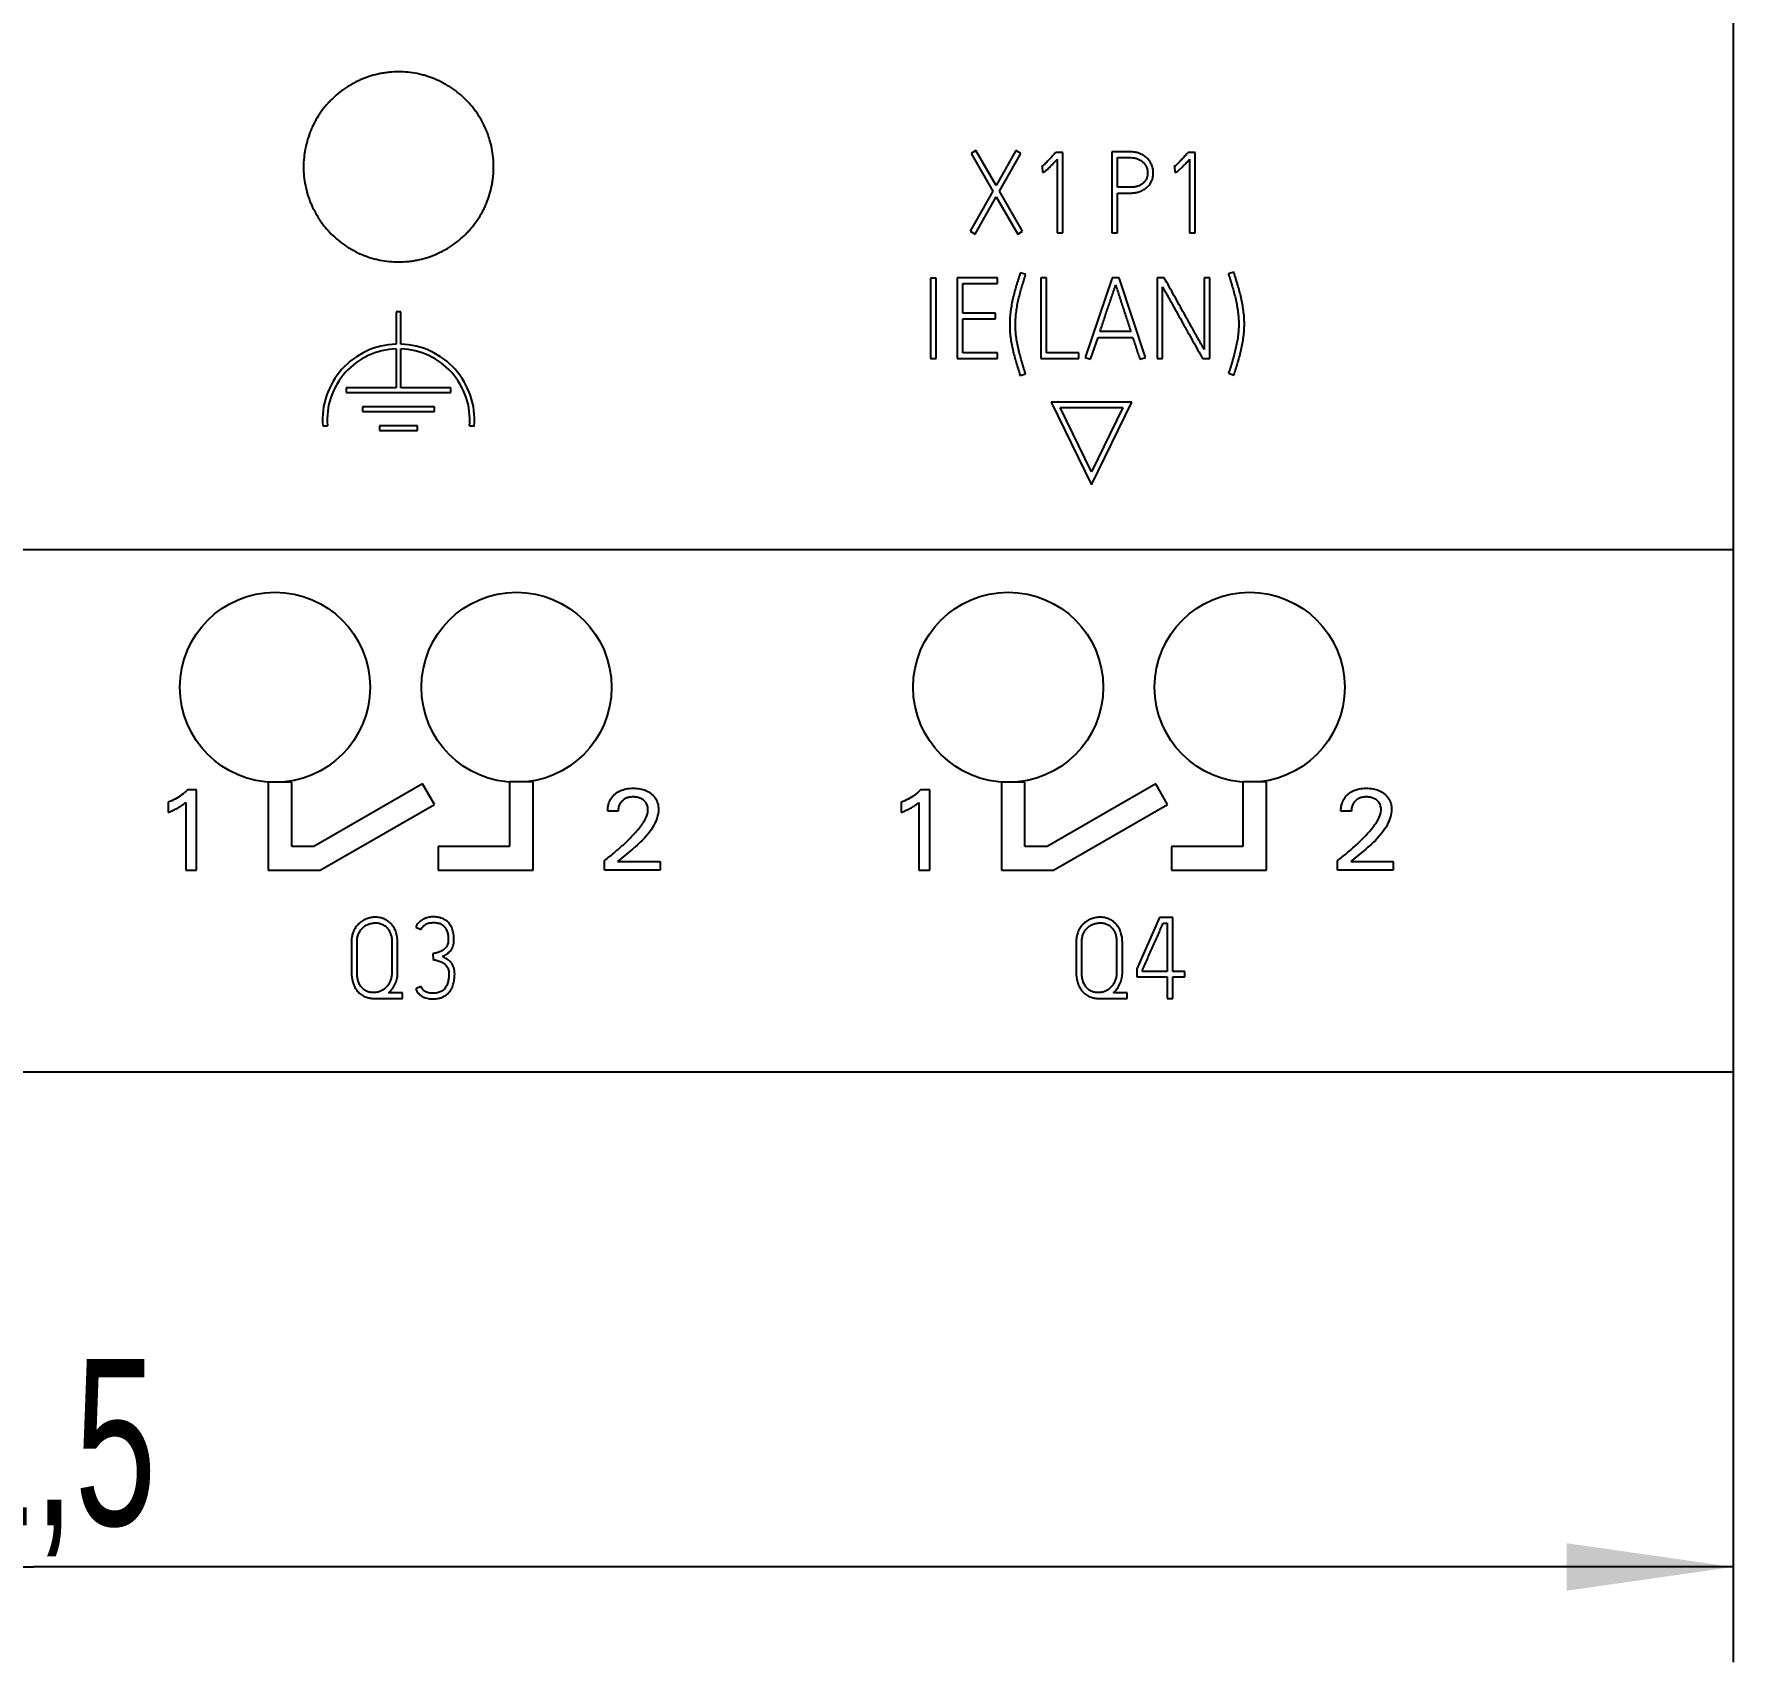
# Model space of a CAD drawing. Extents: x 0 to 420, y 0 to 297.
# Drawn here: x 128.36 to 164.11, y 134.05 to 168.32 of the extents above; entities that cross this region are included whole.
import ezdxf

# ---------------------------------------------------------------- set-up
doc = ezdxf.new("R2010")
doc.units = 0
doc.header["$LTSCALE"] = 23.1
for name, color, linetype in [('10000_FRONT', 7, 'CONTINUOUS'), ('10100_DIM_FRONT', 7, 'CONTINUOUS'), ('10500_FRONT_LABELING', 7, 'CONTINUOUS')]:
    doc.layers.add(name, color=color, linetype=linetype)
doc.styles.get("Standard").update_dxf_attribs({"font": 'txt', "width": 0.8})
doc.dimstyles.new('DIMSTYLE_1', dxfattribs={"dimtxt": 3.5, "dimasz": 3.5, "dimexe": 0.18, "dimexo": 0.0625, "dimgap": 0.09, "dimtad": 1, "dimtxsty": 'STANDARD', "dimcen": 0.09, "dimazin": 3, "dimtp": 0.05, "dimtm": 0.05, "dimtfac": 1, "dimtofl": 0, "dimtmove": 0, "dimatfit": 3, "dimtolj": 1})

# ---------------------------------------------------------------- blocks, each defined once
blk = doc.blocks.new('*D0')
at = {"layer": '10100_DIM_FRONT', "linetype": 'CONTINUOUS'}
for p, q in [((92.606992, 191.467691), (92.606992, 134.051649)), ((164.106992, 151.955098), (164.106992, 134.051649)), ((92.606992, 136.051649), (128.356992, 136.051649)), ((164.106992, 136.051649), (128.356992, 136.051649))]:
    blk.add_line(p, q, dxfattribs=at)
for points in [[(96.106992, 136.551649), (92.606992, 136.051649), (96.106992, 135.551649)], [(160.606992, 135.551649), (164.106992, 136.051649), (160.606992, 136.551649)]]:
    blk.add_solid(points, dxfattribs=at)
at = {"layer": '10100_DIM_FRONT', "linetype": 'CONTINUOUS', "width": 0.660714}
blk.add_text('71,5', height=3.5, dxfattribs=at).set_placement((124.913176, 136.926649))

msp = doc.modelspace()

# ---------------------------------------------------------------- linework, layer by layer
at = {"layer": '10000_FRONT', "color": 7, "linetype": 'CONTINUOUS'}
for p, q in [((164.107, 236.469), (164.107, 146.469)), ((135.977, 162.469), (135.977, 161.788)), ((136.077, 162.469), (135.977, 162.469)), ((136.077, 161.788), (136.077, 162.469)), ((135.977, 161.688), (135.977, 160.869)), ((136.077, 160.869), (136.077, 161.688)), ((134.927, 160.869), (134.927, 160.769)), ((135.977, 160.869), (134.927, 160.869)), ((134.927, 160.769), (137.127, 160.769)), ((137.127, 160.869), (136.077, 160.869)), ((137.127, 160.769), (137.127, 160.869)), ((149.757, 160.569), (150.607, 158.826)), ((151.457, 160.569), (149.757, 160.569)), ((150.607, 158.826), (151.457, 160.569)), ((135.267, 160.469), (135.267, 160.369)), ((136.787, 160.469), (135.267, 160.469)), ((135.267, 160.369), (136.787, 160.369)), ((136.787, 160.369), (136.787, 160.469)), ((150.607, 159.1), (149.948, 160.451)), ((149.948, 160.451), (151.266, 160.451)), ((151.266, 160.451), (150.607, 159.1)), ((134.432, 160.069), (134.532, 160.069)), ((135.627, 160.069), (135.627, 159.969)), ((136.427, 160.069), (135.627, 160.069)), ((135.627, 159.969), (136.427, 159.969)), ((136.427, 159.969), (136.427, 160.069)), ((137.523, 160.069), (137.623, 160.069)), ((92.607, 157.469), (164.107, 157.469)), ((133.286, 152.569), (133.286, 150.715)), ((133.782, 152.569), (133.286, 152.569)), ((133.782, 151.216), (133.782, 152.569)), ((136.533, 152.534), (134.248, 151.216)), ((136.783, 152.101), (136.533, 152.534)), ((138.363, 152.575), (138.363, 151.215)), ((138.863, 152.575), (138.363, 152.575)), ((138.863, 150.715), (138.863, 152.575)), ((148.712, 152.569), (148.712, 150.715)), ((149.209, 152.569), (148.712, 152.569)), ((149.209, 151.216), (149.209, 152.569)), ((151.959, 152.534), (149.675, 151.216)), ((152.209, 152.101), (151.959, 152.534)), ((153.79, 152.575), (153.79, 151.215)), ((154.29, 152.575), (153.79, 152.575)), ((154.29, 150.715), (154.29, 152.575)), ((134.381, 150.715), (136.783, 152.101)), ((149.807, 150.715), (152.209, 152.101)), ((134.248, 151.216), (133.782, 151.216)), ((136.864, 151.215), (136.864, 150.715)), ((138.363, 151.215), (136.864, 151.215)), ((149.675, 151.216), (149.209, 151.216)), ((152.29, 151.215), (152.29, 150.715)), ((153.79, 151.215), (152.29, 151.215)), ((133.286, 150.715), (134.381, 150.715)), ((136.864, 150.715), (138.863, 150.715)), ((148.712, 150.715), (149.807, 150.715)), ((152.29, 150.715), (154.29, 150.715)), ((164.107, 146.469), (92.607, 146.469))]:
    msp.add_line(p, q, dxfattribs=at)
for centre in [(133.429, 154.566), (138.509, 154.566), (148.856, 154.566), (153.936, 154.566)]:
    msp.add_circle(centre, 2, dxfattribs=at)
for radius, start, end in [(1.6, 91.7908, 184.3012), (1.5, 91.9102, 184.5886), (1.6, 355.6988, 88.2092), (1.5, 355.4114, 88.0898)]:
    msp.add_arc((136.027, 160.189), radius, start, end, dxfattribs=at)
for points, knots in [([(138.029, 165.519), (138.029, 165.585), (138.026, 165.65), (138.013, 165.78), (138.003, 165.844), (137.978, 165.972), (137.962, 166.035), (137.934, 166.129), (137.924, 166.16), (137.901, 166.222), (137.89, 166.253), (137.852, 166.344), (137.796, 166.462), (137.73, 166.573), (137.675, 166.655), (137.656, 166.682), (137.617, 166.734), (137.597, 166.761), (137.534, 166.837), (137.49, 166.886), (137.352, 167.024), (137.252, 167.107), (137.115, 167.198), (137.087, 167.216), (137.031, 167.25), (137.002, 167.266), (136.915, 167.313), (136.856, 167.341), (136.736, 167.391), (136.675, 167.413), (136.581, 167.441), (136.549, 167.45), (136.485, 167.466), (136.453, 167.474), (136.356, 167.493), (136.226, 167.512), (136.096, 167.519), (135.965, 167.519), (135.9, 167.516), (135.802, 167.506), (135.769, 167.502), (135.704, 167.492), (135.671, 167.487), (135.575, 167.468), (135.512, 167.452), (135.387, 167.414), (135.325, 167.392), (135.234, 167.354), (135.204, 167.341), (135.16, 167.32), (135.145, 167.313), (135.115, 167.298), (135.042, 167.26), (134.972, 167.218), (134.809, 167.109), (134.708, 167.026), (134.592, 166.91), (134.569, 166.886), (134.525, 166.837), (134.504, 166.812), (134.441, 166.737), (134.403, 166.684), (134.33, 166.576), (134.297, 166.52), (134.25, 166.434), (134.235, 166.404), (134.207, 166.345), (134.194, 166.314), (134.156, 166.224), (134.112, 166.101), (134.081, 165.975), (134.061, 165.879), (134.056, 165.846), (134.046, 165.782), (134.042, 165.749), (134.032, 165.65), (134.029, 165.585), (134.029, 165.519)], [0, 0, 0, 0, 0.03125, 0.03125, 0.0625, 0.0625, 0.09375, 0.09375, 0.109375, 0.109375, 0.125, 0.125, 0.15625, 0.1875, 0.1875, 0.203125, 0.203125, 0.21875, 0.21875, 0.25, 0.25, 0.3125, 0.3125, 0.328125, 0.328125, 0.34375, 0.34375, 0.375, 0.375, 0.40625, 0.40625, 0.421875, 0.421875, 0.4375, 0.4375, 0.46875, 0.5, 0.5, 0.53125, 0.53125, 0.546875, 0.546875, 0.5625, 0.5625, 0.59375, 0.59375, 0.625, 0.625, 0.640625, 0.640625, 0.648438, 0.648438, 0.65625, 0.6875, 0.6875, 0.75, 0.75, 0.765625, 0.765625, 0.78125, 0.78125, 0.8125, 0.8125, 0.84375, 0.84375, 0.859375, 0.859375, 0.875, 0.875, 0.90625, 0.9375, 0.9375, 0.953125, 0.953125, 0.96875, 0.96875, 1, 1, 1, 1]), ([(134.029, 165.519), (134.029, 165.453), (134.032, 165.387), (134.045, 165.258), (134.055, 165.193), (134.08, 165.066), (134.096, 165.002), (134.124, 164.908), (134.134, 164.877), (134.157, 164.815), (134.168, 164.784), (134.206, 164.694), (134.262, 164.576), (134.328, 164.464), (134.383, 164.383), (134.402, 164.356), (134.441, 164.303), (134.461, 164.277), (134.523, 164.2), (134.567, 164.152), (134.706, 164.013), (134.806, 163.931), (134.929, 163.848), (134.943, 163.839), (134.971, 163.822), (134.985, 163.813), (135.027, 163.787), (135.056, 163.771), (135.142, 163.725), (135.201, 163.697), (135.322, 163.647), (135.383, 163.625), (135.477, 163.596), (135.509, 163.587), (135.573, 163.571), (135.605, 163.564), (135.702, 163.545), (135.832, 163.525), (135.962, 163.519), (136.092, 163.519), (136.158, 163.522), (136.256, 163.531), (136.289, 163.535), (136.354, 163.545), (136.387, 163.551), (136.483, 163.57), (136.546, 163.586), (136.671, 163.624), (136.733, 163.645), (136.824, 163.683), (136.854, 163.696), (136.898, 163.718), (136.913, 163.725), (136.943, 163.74), (137.016, 163.778), (137.086, 163.82), (137.249, 163.928), (137.35, 164.011), (137.466, 164.128), (137.489, 164.152), (137.533, 164.2), (137.554, 164.225), (137.617, 164.301), (137.655, 164.353), (137.728, 164.461), (137.761, 164.517), (137.808, 164.604), (137.823, 164.633), (137.851, 164.693), (137.864, 164.723), (137.902, 164.814), (137.946, 164.937), (137.977, 165.063), (137.997, 165.159), (138.002, 165.191), (138.012, 165.256), (138.016, 165.288), (138.026, 165.387), (138.029, 165.453), (138.029, 165.519)], [0, 0, 0, 0, 0.03125, 0.03125, 0.0625, 0.0625, 0.09375, 0.09375, 0.109375, 0.109375, 0.125, 0.125, 0.15625, 0.1875, 0.1875, 0.203125, 0.203125, 0.21875, 0.21875, 0.25, 0.25, 0.3125, 0.3125, 0.320312, 0.320312, 0.328125, 0.328125, 0.34375, 0.34375, 0.375, 0.375, 0.40625, 0.40625, 0.421875, 0.421875, 0.4375, 0.4375, 0.46875, 0.5, 0.5, 0.53125, 0.53125, 0.546875, 0.546875, 0.5625, 0.5625, 0.59375, 0.59375, 0.625, 0.625, 0.640625, 0.640625, 0.648438, 0.648438, 0.65625, 0.6875, 0.6875, 0.75, 0.75, 0.765625, 0.765625, 0.78125, 0.78125, 0.8125, 0.8125, 0.84375, 0.84375, 0.859375, 0.859375, 0.875, 0.875, 0.90625, 0.9375, 0.9375, 0.953125, 0.953125, 0.96875, 0.96875, 1, 1, 1, 1])]:
    msp.add_open_spline(points, degree=3, knots=knots, dxfattribs=at)
at = {"layer": '10500_FRONT_LABELING', "color": 7, "linetype": 'CONTINUOUS'}
for p, q in [((148.177, 165.86), (148.076, 165.801)), ((148.076, 165.801), (148.536, 165.006)), ((148.602, 165.124), (148.177, 165.86)), ((149.019, 165.86), (148.602, 165.124)), ((148.672, 165.004), (149.125, 165.801)), ((149.125, 165.801), (149.019, 165.86)), ((149.557, 165.52), (149.571, 165.525)), ((149.571, 165.525), (149.578, 165.405)), ((149.856, 165.824), (149.84, 165.805)), ((150.005, 165.824), (149.856, 165.824)), ((149.887, 165.678), (149.887, 164.131)), ((150.005, 164.131), (150.005, 165.824)), ((151.037, 165.834), (151.037, 164.134)), ((151.429, 165.834), (151.037, 165.834)), ((151.158, 165.089), (151.158, 165.713)), ((151.158, 165.713), (151.429, 165.713)), ((152.344, 165.52), (152.358, 165.525)), ((152.358, 165.525), (152.365, 165.405)), ((152.643, 165.824), (152.626, 165.805)), ((152.792, 165.824), (152.643, 165.824)), ((152.674, 165.678), (152.674, 164.131)), ((152.792, 164.131), (152.792, 165.824)), ((148.536, 165.006), (148.057, 164.164)), ((148.161, 164.105), (148.604, 164.886)), ((148.604, 164.886), (149.057, 164.105)), ((149.16, 164.164), (148.672, 165.004)), ((151.429, 165.089), (151.158, 165.089)), ((151.158, 164.134), (151.158, 164.968)), ((151.158, 164.968), (151.429, 164.968)), ((148.057, 164.164), (148.161, 164.105)), ((149.057, 164.105), (149.16, 164.164)), ((149.887, 164.131), (150.005, 164.131)), ((151.037, 164.134), (151.158, 164.134)), ((152.674, 164.131), (152.792, 164.131)), ((147.222, 163.178), (147.222, 161.483)), ((147.34, 163.178), (147.222, 163.178)), ((147.34, 161.483), (147.34, 163.178)), ((147.785, 163.183), (147.785, 161.487)), ((148.634, 163.183), (147.785, 163.183)), ((147.903, 162.44), (147.903, 163.062)), ((147.903, 163.062), (148.634, 163.062)), ((148.634, 163.062), (148.634, 163.183)), ((149.109, 163.291), (149.107, 163.282)), ((149.225, 163.256), (149.109, 163.291)), ((149.22, 163.246), (149.225, 163.256)), ((149.544, 163.18), (149.544, 161.483)), ((149.665, 163.18), (149.544, 163.18)), ((149.665, 161.603), (149.665, 163.18)), ((151.041, 163.185), (150.476, 161.509)), ((151.193, 163.185), (151.041, 163.185)), ((151.744, 161.509), (151.193, 163.185)), ((151.987, 163.183), (151.987, 161.483)), ((152.141, 163.183), (151.987, 163.183)), ((152.976, 163.183), (152.976, 161.678)), ((153.096, 163.183), (152.976, 163.183)), ((153.096, 161.483), (153.096, 163.183)), ((153.605, 163.303), (153.489, 163.268)), ((153.489, 163.268), (153.491, 163.258)), ((153.607, 163.294), (153.605, 163.303)), ((152.106, 161.483), (152.106, 162.992)), ((148.589, 162.44), (147.903, 162.44)), ((147.903, 161.605), (147.903, 162.322)), ((147.903, 162.322), (148.589, 162.322)), ((148.589, 162.322), (148.589, 162.44)), ((151.436, 162.051), (150.786, 162.051)), ((148.634, 161.605), (147.903, 161.605)), ((148.634, 161.487), (148.634, 161.605)), ((150.341, 161.603), (149.665, 161.603)), ((150.341, 161.483), (150.341, 161.603)), ((150.59, 161.471), (150.746, 161.931)), ((150.746, 161.931), (151.476, 161.931)), ((147.222, 161.483), (147.34, 161.483)), ((147.785, 161.487), (148.634, 161.487)), ((149.544, 161.483), (150.341, 161.483)), ((150.476, 161.509), (150.59, 161.471)), ((151.628, 161.471), (151.744, 161.509)), ((151.987, 161.483), (152.106, 161.483)), ((152.947, 161.483), (153.096, 161.483)), ((149.104, 161.138), (149.107, 161.127)), ((149.107, 161.127), (149.22, 161.164)), ((149.22, 161.164), (149.218, 161.174)), ((153.508, 161.221), (153.491, 161.176)), ((153.491, 161.176), (153.607, 161.138)), ((153.607, 161.138), (153.61, 161.15)), ((131.779, 152.407), (131.587, 152.407)), ((131.779, 150.716), (131.779, 152.407)), ((147.206, 152.407), (147.013, 152.407)), ((147.206, 150.716), (147.206, 152.407)), ((131.179, 152.145), (131.179, 151.933)), ((131.552, 152.144), (131.552, 150.716)), ((140.65, 151.957), (140.429, 151.957)), ((146.606, 152.145), (146.606, 151.933)), ((146.978, 152.144), (146.978, 150.716)), ((156.076, 151.957), (155.856, 151.957)), ((140.359, 150.716), (140.359, 150.92)), ((140.637, 150.902), (141.532, 150.902)), ((141.532, 150.902), (141.532, 150.716)), ((155.786, 150.716), (155.786, 150.92)), ((156.063, 150.902), (156.958, 150.902)), ((156.958, 150.902), (156.958, 150.716)), ((131.552, 150.716), (131.779, 150.716)), ((141.532, 150.716), (140.359, 150.716)), ((146.978, 150.716), (147.206, 150.716)), ((156.958, 150.716), (155.786, 150.716)), ((136.39, 149.521), (136.499, 149.466)), ((152.039, 149.719), (151.563, 148.644)), ((152.319, 149.719), (152.039, 149.719)), ((152.117, 149.601), (152.199, 149.601)), ((152.199, 149.601), (152.199, 148.587)), ((152.319, 148.587), (152.319, 149.719)), ((135.037, 149.205), (135.037, 148.561)), ((135.155, 148.561), (135.155, 149.205)), ((135.888, 149.205), (135.888, 148.575)), ((136.008, 148.575), (136.008, 149.205)), ((150.287, 149.205), (150.287, 148.561)), ((150.405, 148.561), (150.405, 149.205)), ((151.138, 149.205), (151.138, 148.575)), ((151.258, 148.575), (151.258, 149.205)), ((136.751, 148.955), (136.758, 148.837)), ((151.563, 148.644), (151.563, 148.469)), ((151.563, 148.469), (152.199, 148.469)), ((151.68, 148.587), (151.68, 148.618)), ((152.199, 148.587), (151.68, 148.587)), ((152.199, 148.469), (152.199, 148.019)), ((152.569, 148.587), (152.319, 148.587)), ((152.319, 148.019), (152.319, 148.469)), ((152.319, 148.469), (152.569, 148.469)), ((152.569, 148.469), (152.569, 148.587)), ((135.499, 148.019), (136.112, 148.019)), ((136.112, 148.139), (135.82, 148.139)), ((136.112, 148.019), (136.112, 148.139)), ((136.499, 148.271), (136.39, 148.221)), ((150.749, 148.019), (151.362, 148.019)), ((151.362, 148.139), (151.07, 148.139)), ((151.362, 148.019), (151.362, 148.139)), ((152.199, 148.019), (152.319, 148.019))]:
    msp.add_line(p, q, dxfattribs=at)
for points, knots in [([(149.84, 165.805), (149.828, 165.793), (149.817, 165.781), (149.794, 165.756), (149.783, 165.743), (149.749, 165.706), (149.726, 165.682), (149.68, 165.633), (149.657, 165.609), (149.621, 165.574), (149.608, 165.563), (149.59, 165.546), (149.583, 165.541), (149.57, 165.53), (149.564, 165.525), (149.557, 165.52)], [0, 0, 0, 0, 0.125, 0.125, 0.25, 0.25, 0.5, 0.5, 0.75, 0.75, 0.875, 0.875, 0.9375, 0.9375, 1, 1, 1, 1]), ([(149.578, 165.405), (149.582, 165.405), (149.587, 165.405), (149.595, 165.407), (149.599, 165.408), (149.608, 165.411), (149.612, 165.413), (149.619, 165.417), (149.623, 165.42), (149.634, 165.427), (149.64, 165.433), (149.654, 165.444), (149.661, 165.449), (149.68, 165.466), (149.693, 165.478), (149.718, 165.502), (149.73, 165.515), (149.767, 165.552), (149.791, 165.577), (149.839, 165.627), (149.863, 165.653), (149.887, 165.678)], [0, 0, 0, 0, 0.03125, 0.03125, 0.0625, 0.0625, 0.09375, 0.09375, 0.125, 0.125, 0.1875, 0.1875, 0.25, 0.25, 0.375, 0.375, 0.5, 0.5, 0.75, 0.75, 1, 1, 1, 1]), ([(151.429, 164.968), (151.459, 164.968), (151.489, 164.97), (151.549, 164.978), (151.578, 164.984), (151.622, 164.998), (151.636, 165.003), (151.664, 165.014), (151.678, 165.021), (151.704, 165.035), (151.717, 165.043), (151.742, 165.06), (151.754, 165.069), (151.789, 165.098), (151.81, 165.12), (151.837, 165.155), (151.846, 165.168), (151.861, 165.194), (151.868, 165.208), (151.887, 165.249), (151.896, 165.277), (151.908, 165.337), (151.91, 165.367), (151.909, 165.412), (151.908, 165.427), (151.905, 165.457), (151.902, 165.472), (151.892, 165.516), (151.883, 165.545), (151.864, 165.586), (151.857, 165.6), (151.842, 165.626), (151.825, 165.651), (151.806, 165.674), (151.786, 165.696), (151.775, 165.707), (151.741, 165.737), (151.716, 165.754), (151.677, 165.776), (151.663, 165.783), (151.636, 165.796), (151.622, 165.801), (151.579, 165.816), (151.55, 165.823), (151.489, 165.832), (151.459, 165.834), (151.429, 165.834)], [0, 0, 0, 0, 0.0625, 0.0625, 0.125, 0.125, 0.15625, 0.15625, 0.1875, 0.1875, 0.21875, 0.21875, 0.25, 0.25, 0.3125, 0.3125, 0.34375, 0.34375, 0.375, 0.375, 0.4375, 0.4375, 0.5, 0.5, 0.53125, 0.53125, 0.5625, 0.5625, 0.625, 0.625, 0.65625, 0.65625, 0.6875, 0.71875, 0.71875, 0.75, 0.75, 0.8125, 0.8125, 0.84375, 0.84375, 0.875, 0.875, 0.9375, 0.9375, 1, 1, 1, 1]), ([(151.429, 165.713), (151.451, 165.713), (151.473, 165.712), (151.517, 165.706), (151.539, 165.701), (151.582, 165.687), (151.602, 165.678), (151.631, 165.662), (151.641, 165.657), (151.66, 165.644), (151.669, 165.638), (151.694, 165.616), (151.71, 165.6), (151.73, 165.574), (151.737, 165.565), (151.749, 165.546), (151.754, 165.536), (151.768, 165.506), (151.776, 165.485), (151.783, 165.453), (151.785, 165.442), (151.788, 165.42), (151.789, 165.409), (151.79, 165.386), (151.789, 165.375), (151.787, 165.353), (151.786, 165.342), (151.779, 165.309), (151.772, 165.288), (151.759, 165.258), (151.753, 165.248), (151.742, 165.229), (151.735, 165.22), (151.721, 165.202), (151.714, 165.194), (151.698, 165.179), (151.689, 165.171), (151.663, 165.151), (151.644, 165.139), (151.614, 165.124), (151.603, 165.12), (151.583, 165.112), (151.572, 165.108), (151.551, 165.102), (151.54, 165.099), (151.518, 165.095), (151.507, 165.094), (151.474, 165.09), (151.451, 165.089), (151.429, 165.089)], [0, 0, 0, 0, 0.0625, 0.0625, 0.125, 0.125, 0.1875, 0.1875, 0.21875, 0.21875, 0.25, 0.25, 0.3125, 0.3125, 0.34375, 0.34375, 0.375, 0.375, 0.4375, 0.4375, 0.46875, 0.46875, 0.5, 0.5, 0.53125, 0.53125, 0.5625, 0.5625, 0.625, 0.625, 0.65625, 0.65625, 0.6875, 0.6875, 0.71875, 0.71875, 0.75, 0.75, 0.8125, 0.8125, 0.84375, 0.84375, 0.875, 0.875, 0.90625, 0.90625, 0.9375, 0.9375, 1, 1, 1, 1]), ([(152.626, 165.805), (152.615, 165.793), (152.604, 165.781), (152.581, 165.756), (152.57, 165.743), (152.536, 165.706), (152.513, 165.682), (152.467, 165.633), (152.444, 165.609), (152.408, 165.574), (152.395, 165.563), (152.377, 165.546), (152.37, 165.541), (152.357, 165.53), (152.351, 165.525), (152.344, 165.52)], [0, 0, 0, 0, 0.125, 0.125, 0.25, 0.25, 0.5, 0.5, 0.75, 0.75, 0.875, 0.875, 0.9375, 0.9375, 1, 1, 1, 1]), ([(152.365, 165.405), (152.369, 165.405), (152.374, 165.405), (152.382, 165.407), (152.386, 165.408), (152.395, 165.411), (152.399, 165.413), (152.406, 165.417), (152.41, 165.42), (152.42, 165.427), (152.427, 165.433), (152.441, 165.444), (152.448, 165.449), (152.467, 165.466), (152.48, 165.478), (152.505, 165.502), (152.517, 165.515), (152.554, 165.552), (152.578, 165.577), (152.626, 165.627), (152.65, 165.653), (152.674, 165.678)], [0, 0, 0, 0, 0.03125, 0.03125, 0.0625, 0.0625, 0.09375, 0.09375, 0.125, 0.125, 0.1875, 0.1875, 0.25, 0.25, 0.375, 0.375, 0.5, 0.5, 0.75, 0.75, 1, 1, 1, 1]), ([(149.107, 163.282), (149.101, 163.26), (149.094, 163.238), (149.083, 163.205), (149.08, 163.194), (149.073, 163.172), (149.069, 163.161), (149.059, 163.129), (149.053, 163.107), (149.039, 163.063), (149.033, 163.041), (149.013, 162.975), (149, 162.931), (148.977, 162.843), (148.966, 162.798), (148.946, 162.709), (148.936, 162.664), (148.92, 162.574), (148.913, 162.528), (148.9, 162.438), (148.895, 162.393), (148.889, 162.302), (148.887, 162.256), (148.887, 162.165), (148.888, 162.12), (148.892, 162.051), (148.894, 162.029), (148.898, 161.983), (148.901, 161.96), (148.91, 161.892), (148.917, 161.846), (148.934, 161.756), (148.943, 161.711), (148.963, 161.622), (148.975, 161.578), (148.998, 161.489), (149.01, 161.445), (149.037, 161.357), (149.05, 161.314), (149.077, 161.226), (149.091, 161.182), (149.104, 161.138)], [0, 0, 0, 0, 0.03125, 0.03125, 0.046875, 0.046875, 0.0625, 0.0625, 0.09375, 0.09375, 0.125, 0.125, 0.1875, 0.1875, 0.25, 0.25, 0.3125, 0.3125, 0.375, 0.375, 0.4375, 0.4375, 0.5, 0.5, 0.5625, 0.5625, 0.59375, 0.59375, 0.625, 0.625, 0.6875, 0.6875, 0.75, 0.75, 0.8125, 0.8125, 0.875, 0.875, 0.9375, 0.9375, 1, 1, 1, 1]), ([(149.218, 161.174), (149.213, 161.195), (149.205, 161.216), (149.195, 161.248), (149.191, 161.259), (149.184, 161.28), (149.181, 161.29), (149.171, 161.322), (149.165, 161.344), (149.153, 161.386), (149.146, 161.407), (149.128, 161.471), (149.116, 161.514), (149.093, 161.6), (149.082, 161.643), (149.062, 161.73), (149.053, 161.773), (149.037, 161.86), (149.029, 161.904), (149.018, 161.992), (149.014, 162.035), (149.008, 162.123), (149.007, 162.168), (149.008, 162.256), (149.01, 162.3), (149.016, 162.389), (149.021, 162.433), (149.033, 162.521), (149.04, 162.565), (149.056, 162.651), (149.065, 162.694), (149.085, 162.78), (149.096, 162.823), (149.119, 162.908), (149.131, 162.95), (149.156, 163.035), (149.169, 163.077), (149.195, 163.162), (149.207, 163.204), (149.22, 163.246)], [0, 0, 0, 0, 0.03125, 0.03125, 0.046875, 0.046875, 0.0625, 0.0625, 0.09375, 0.09375, 0.125, 0.125, 0.1875, 0.1875, 0.25, 0.25, 0.3125, 0.3125, 0.375, 0.375, 0.4375, 0.4375, 0.5, 0.5, 0.5625, 0.5625, 0.625, 0.625, 0.6875, 0.6875, 0.75, 0.75, 0.8125, 0.8125, 0.875, 0.875, 0.9375, 0.9375, 1, 1, 1, 1]), ([(150.786, 162.051), (150.813, 162.133), (150.841, 162.215), (150.896, 162.379), (150.924, 162.461), (150.979, 162.624), (151.007, 162.706), (151.049, 162.829), (151.063, 162.87), (151.09, 162.952), (151.103, 162.993), (151.117, 163.034)], [0, 0, 0, 0, 0.25, 0.25, 0.5, 0.5, 0.75, 0.75, 0.875, 0.875, 1, 1, 1, 1]), ([(151.117, 163.034), (151.131, 162.993), (151.144, 162.952), (151.17, 162.87), (151.183, 162.829), (151.223, 162.706), (151.249, 162.624), (151.303, 162.461), (151.33, 162.379), (151.384, 162.215), (151.41, 162.133), (151.436, 162.051)], [0, 0, 0, 0, 0.125, 0.125, 0.25, 0.25, 0.5, 0.5, 0.75, 0.75, 1, 1, 1, 1]), ([(152.976, 161.678), (152.959, 161.71), (152.941, 161.741), (152.907, 161.804), (152.889, 161.835), (152.837, 161.929), (152.802, 161.992), (152.697, 162.179), (152.627, 162.305), (152.488, 162.555), (152.419, 162.681), (152.28, 162.932), (152.21, 163.057), (152.141, 163.183)], [0, 0, 0, 0, 0.0625, 0.0625, 0.125, 0.125, 0.25, 0.25, 0.5, 0.5, 0.75, 0.75, 1, 1, 1, 1]), ([(153.491, 163.258), (153.497, 163.237), (153.504, 163.216), (153.514, 163.185), (153.518, 163.175), (153.525, 163.154), (153.528, 163.144), (153.537, 163.112), (153.544, 163.092), (153.556, 163.05), (153.562, 163.029), (153.581, 162.966), (153.593, 162.924), (153.615, 162.84), (153.626, 162.798), (153.646, 162.713), (153.656, 162.67), (153.672, 162.584), (153.68, 162.542), (153.692, 162.456), (153.697, 162.413), (153.704, 162.326), (153.706, 162.283), (153.707, 162.196), (153.706, 162.153), (153.703, 162.087), (153.701, 162.065), (153.698, 162.022), (153.695, 162), (153.688, 161.935), (153.681, 161.892), (153.666, 161.807), (153.658, 161.764), (153.639, 161.68), (153.629, 161.638), (153.612, 161.575), (153.607, 161.554), (153.595, 161.512), (153.589, 161.491), (153.577, 161.449), (153.571, 161.429), (153.559, 161.387), (153.553, 161.366), (153.543, 161.335), (153.54, 161.325), (153.534, 161.304), (153.531, 161.294), (153.522, 161.262), (153.515, 161.241), (153.508, 161.221)], [0, 0, 0, 0, 0.03125, 0.03125, 0.046875, 0.046875, 0.0625, 0.0625, 0.09375, 0.09375, 0.125, 0.125, 0.1875, 0.1875, 0.25, 0.25, 0.3125, 0.3125, 0.375, 0.375, 0.4375, 0.4375, 0.5, 0.5, 0.5625, 0.5625, 0.59375, 0.59375, 0.625, 0.625, 0.6875, 0.6875, 0.75, 0.75, 0.8125, 0.8125, 0.84375, 0.84375, 0.875, 0.875, 0.90625, 0.90625, 0.9375, 0.9375, 0.953125, 0.953125, 0.96875, 0.96875, 1, 1, 1, 1]), ([(153.61, 161.15), (153.623, 161.194), (153.637, 161.237), (153.664, 161.324), (153.677, 161.368), (153.703, 161.455), (153.715, 161.499), (153.738, 161.586), (153.749, 161.631), (153.769, 161.719), (153.777, 161.763), (153.793, 161.853), (153.801, 161.897), (153.813, 161.987), (153.818, 162.033), (153.822, 162.101), (153.823, 162.124), (153.825, 162.17), (153.825, 162.193), (153.825, 162.262), (153.823, 162.308), (153.817, 162.4), (153.812, 162.445), (153.8, 162.536), (153.792, 162.582), (153.776, 162.672), (153.767, 162.717), (153.747, 162.807), (153.736, 162.852), (153.713, 162.941), (153.7, 162.985), (153.681, 163.051), (153.674, 163.073), (153.661, 163.117), (153.654, 163.14), (153.645, 163.173), (153.641, 163.184), (153.634, 163.206), (153.631, 163.216), (153.62, 163.249), (153.613, 163.271), (153.607, 163.294)], [0, 0, 0, 0, 0.0625, 0.0625, 0.125, 0.125, 0.1875, 0.1875, 0.25, 0.25, 0.3125, 0.3125, 0.375, 0.375, 0.4375, 0.4375, 0.46875, 0.46875, 0.5, 0.5, 0.5625, 0.5625, 0.625, 0.625, 0.6875, 0.6875, 0.75, 0.75, 0.8125, 0.8125, 0.875, 0.875, 0.90625, 0.90625, 0.9375, 0.9375, 0.953125, 0.953125, 0.96875, 0.96875, 1, 1, 1, 1]), ([(152.106, 162.992), (152.122, 162.96), (152.14, 162.928), (152.175, 162.865), (152.193, 162.834), (152.246, 162.74), (152.281, 162.677), (152.386, 162.489), (152.456, 162.363), (152.544, 162.206), (152.562, 162.174), (152.597, 162.111), (152.614, 162.08), (152.667, 161.986), (152.702, 161.923), (152.807, 161.734), (152.877, 161.608), (152.947, 161.483)], [0, 0, 0, 0, 0.0625, 0.0625, 0.125, 0.125, 0.25, 0.25, 0.5, 0.5, 0.5625, 0.5625, 0.625, 0.625, 0.75, 0.75, 1, 1, 1, 1]), ([(151.476, 161.931), (151.488, 161.892), (151.501, 161.854), (151.525, 161.777), (151.538, 161.739), (151.563, 161.662), (151.576, 161.624), (151.596, 161.567), (151.603, 161.548), (151.616, 161.509), (151.622, 161.49), (151.628, 161.471)], [0, 0, 0, 0, 0.25, 0.25, 0.5, 0.5, 0.75, 0.75, 0.875, 0.875, 1, 1, 1, 1]), ([(131.587, 152.407), (131.548, 152.369), (131.465, 152.299), (131.328, 152.211), (131.23, 152.165), (131.179, 152.145)], [0, 0, 0, 0, 0.335376, 0.666733, 1, 1, 1, 1]), ([(140.429, 151.957), (140.429, 152.005), (140.439, 152.098), (140.491, 152.224), (140.579, 152.323), (140.69, 152.393), (140.82, 152.434), (140.962, 152.445), (141.102, 152.435), (141.23, 152.399), (141.34, 152.336), (141.431, 152.247), (141.487, 152.126), (141.511, 151.923), (141.401, 151.615), (141.091, 151.252), (140.791, 151.032), (140.637, 150.902)], [0, 0, 0, 0, 0.047634, 0.090966, 0.134024, 0.175852, 0.219839, 0.26854, 0.316048, 0.358805, 0.398874, 0.441275, 0.482994, 0.528552, 0.640457, 0.793497, 1, 1, 1, 1]), ([(147.013, 152.407), (146.974, 152.369), (146.891, 152.299), (146.754, 152.211), (146.656, 152.165), (146.606, 152.145)], [0, 0, 0, 0, 0.335376, 0.666733, 1, 1, 1, 1]), ([(155.856, 151.957), (155.855, 152.005), (155.866, 152.098), (155.918, 152.224), (156.005, 152.323), (156.116, 152.393), (156.247, 152.434), (156.388, 152.445), (156.529, 152.435), (156.656, 152.399), (156.767, 152.336), (156.857, 152.247), (156.913, 152.126), (156.938, 151.923), (156.827, 151.615), (156.517, 151.252), (156.218, 151.032), (156.063, 150.902)], [0, 0, 0, 0, 0.047634, 0.090966, 0.134024, 0.175852, 0.219839, 0.26854, 0.316048, 0.358805, 0.398874, 0.441275, 0.482994, 0.528552, 0.640457, 0.793497, 1, 1, 1, 1]), ([(131.179, 151.933), (131.215, 151.947), (131.28, 151.974), (131.371, 152.019), (131.436, 152.057), (131.482, 152.09), (131.516, 152.115), (131.54, 152.134), (131.552, 152.144)], [0, 0, 0, 0, 0.263331, 0.496838, 0.701719, 0.791454, 0.890837, 1, 1, 1, 1]), ([(140.359, 150.92), (140.426, 150.97), (140.554, 151.072), (140.736, 151.23), (140.925, 151.412), (141.1, 151.604), (141.234, 151.798), (141.284, 151.955), (141.27, 152.063), (141.239, 152.136), (141.188, 152.192), (141.123, 152.232), (141.046, 152.254), (140.962, 152.261), (140.877, 152.254), (140.799, 152.226), (140.734, 152.181), (140.684, 152.119), (140.655, 152.042), (140.65, 151.986), (140.65, 151.957)], [0, 0, 0, 0, 0.104116, 0.205085, 0.303144, 0.433178, 0.529839, 0.598022, 0.633057, 0.664801, 0.696393, 0.726886, 0.759247, 0.795227, 0.832181, 0.865789, 0.898315, 0.930542, 0.963549, 1, 1, 1, 1]), ([(146.606, 151.933), (146.641, 151.947), (146.707, 151.974), (146.797, 152.019), (146.862, 152.057), (146.909, 152.09), (146.943, 152.115), (146.966, 152.134), (146.978, 152.144)], [0, 0, 0, 0, 0.263331, 0.496838, 0.701719, 0.791454, 0.890837, 1, 1, 1, 1]), ([(155.786, 150.92), (155.852, 150.97), (155.98, 151.072), (156.162, 151.23), (156.352, 151.412), (156.526, 151.604), (156.66, 151.798), (156.71, 151.955), (156.697, 152.063), (156.666, 152.136), (156.614, 152.192), (156.549, 152.232), (156.473, 152.254), (156.389, 152.261), (156.304, 152.254), (156.225, 152.226), (156.16, 152.181), (156.111, 152.119), (156.082, 152.042), (156.076, 151.986), (156.076, 151.957)], [0, 0, 0, 0, 0.104116, 0.205085, 0.303144, 0.433178, 0.529839, 0.598022, 0.633057, 0.664801, 0.696393, 0.726886, 0.759247, 0.795227, 0.832181, 0.865789, 0.898315, 0.930542, 0.963549, 1, 1, 1, 1]), ([(136.008, 149.205), (136.008, 149.271), (136, 149.337), (135.974, 149.416), (135.969, 149.432), (135.956, 149.462), (135.948, 149.477), (135.932, 149.506), (135.924, 149.52), (135.91, 149.541), (135.905, 149.547), (135.895, 149.561), (135.889, 149.567), (135.862, 149.599), (135.838, 149.622), (135.798, 149.651), (135.784, 149.66), (135.755, 149.677), (135.74, 149.685), (135.694, 149.705), (135.662, 149.714), (135.612, 149.723), (135.596, 149.725), (135.562, 149.728), (135.545, 149.728), (135.512, 149.728), (135.495, 149.726), (135.462, 149.722), (135.445, 149.719), (135.396, 149.708), (135.365, 149.698), (135.326, 149.681), (135.319, 149.677), (135.304, 149.67), (135.296, 149.666), (135.275, 149.653), (135.261, 149.645), (135.234, 149.625), (135.221, 149.615), (135.202, 149.599), (135.195, 149.593), (135.183, 149.582), (135.177, 149.576), (135.149, 149.545), (135.129, 149.518), (135.103, 149.476), (135.095, 149.461), (135.081, 149.431), (135.074, 149.416), (135.063, 149.385), (135.058, 149.369), (135.05, 149.337), (135.047, 149.321), (135.042, 149.288), (135.04, 149.271), (135.038, 149.238), (135.037, 149.221), (135.037, 149.205)], [0, 0, 0, 0, 0.125, 0.125, 0.15625, 0.15625, 0.1875, 0.1875, 0.21875, 0.21875, 0.234375, 0.234375, 0.25, 0.25, 0.3125, 0.3125, 0.34375, 0.34375, 0.375, 0.375, 0.4375, 0.4375, 0.46875, 0.46875, 0.5, 0.5, 0.53125, 0.53125, 0.5625, 0.5625, 0.625, 0.625, 0.640625, 0.640625, 0.65625, 0.65625, 0.6875, 0.6875, 0.71875, 0.71875, 0.734375, 0.734375, 0.75, 0.75, 0.8125, 0.8125, 0.84375, 0.84375, 0.875, 0.875, 0.90625, 0.90625, 0.9375, 0.9375, 0.96875, 0.96875, 1, 1, 1, 1]), ([(135.155, 149.205), (135.155, 149.23), (135.157, 149.255), (135.164, 149.305), (135.17, 149.33), (135.182, 149.366), (135.187, 149.378), (135.198, 149.401), (135.204, 149.412), (135.217, 149.434), (135.223, 149.445), (135.238, 149.465), (135.246, 149.475), (135.272, 149.504), (135.291, 149.521), (135.322, 149.543), (135.333, 149.55), (135.355, 149.563), (135.367, 149.568), (135.402, 149.584), (135.426, 149.592), (135.464, 149.601), (135.476, 149.603), (135.502, 149.606), (135.514, 149.607), (135.54, 149.608), (135.552, 149.608), (135.578, 149.606), (135.591, 149.605), (135.629, 149.598), (135.653, 149.591), (135.688, 149.576), (135.699, 149.57), (135.722, 149.557), (135.732, 149.55), (135.753, 149.535), (135.763, 149.527), (135.781, 149.509), (135.79, 149.5), (135.814, 149.47), (135.828, 149.449), (135.845, 149.415), (135.851, 149.403), (135.86, 149.379), (135.864, 149.367), (135.875, 149.331), (135.88, 149.306), (135.887, 149.256), (135.888, 149.23), (135.888, 149.205)], [0, 0, 0, 0, 0.0625, 0.0625, 0.125, 0.125, 0.15625, 0.15625, 0.1875, 0.1875, 0.21875, 0.21875, 0.25, 0.25, 0.3125, 0.3125, 0.34375, 0.34375, 0.375, 0.375, 0.4375, 0.4375, 0.46875, 0.46875, 0.5, 0.5, 0.53125, 0.53125, 0.5625, 0.5625, 0.625, 0.625, 0.65625, 0.65625, 0.6875, 0.6875, 0.71875, 0.71875, 0.75, 0.75, 0.8125, 0.8125, 0.84375, 0.84375, 0.875, 0.875, 0.9375, 0.9375, 1, 1, 1, 1]), ([(136.954, 148.901), (136.969, 148.908), (136.984, 148.916), (137.014, 148.933), (137.028, 148.942), (137.05, 148.956), (137.056, 148.961), (137.07, 148.971), (137.076, 148.977), (137.089, 148.988), (137.095, 148.994), (137.108, 149.006), (137.113, 149.012), (137.13, 149.032), (137.14, 149.046), (137.153, 149.068), (137.157, 149.076), (137.165, 149.091), (137.168, 149.099), (137.178, 149.123), (137.183, 149.139), (137.189, 149.173), (137.192, 149.19), (137.194, 149.224), (137.194, 149.241), (137.194, 149.275), (137.194, 149.292), (137.19, 149.343), (137.186, 149.377), (137.175, 149.427), (137.171, 149.444), (137.16, 149.476), (137.154, 149.492), (137.14, 149.524), (137.132, 149.539), (137.119, 149.561), (137.114, 149.568), (137.104, 149.582), (137.099, 149.589), (137.083, 149.609), (137.071, 149.622), (137.053, 149.639), (137.046, 149.644), (137.033, 149.655), (137.026, 149.66), (136.99, 149.685), (136.959, 149.699), (136.917, 149.713), (136.909, 149.715), (136.892, 149.719), (136.867, 149.725), (136.825, 149.731), (136.79, 149.733), (136.756, 149.733), (136.738, 149.733), (136.687, 149.729), (136.653, 149.724), (136.612, 149.712), (136.604, 149.709), (136.588, 149.703), (136.58, 149.7), (136.556, 149.689), (136.525, 149.673), (136.497, 149.653), (136.477, 149.637), (136.471, 149.631), (136.458, 149.619), (136.452, 149.613), (136.435, 149.594), (136.425, 149.58), (136.41, 149.559), (136.406, 149.552), (136.398, 149.536), (136.394, 149.529), (136.39, 149.521)], [0, 0, 0, 0, 0.03125, 0.03125, 0.0625, 0.0625, 0.078125, 0.078125, 0.09375, 0.09375, 0.109375, 0.109375, 0.125, 0.125, 0.15625, 0.15625, 0.171875, 0.171875, 0.1875, 0.1875, 0.21875, 0.21875, 0.25, 0.25, 0.28125, 0.28125, 0.3125, 0.3125, 0.375, 0.375, 0.40625, 0.40625, 0.4375, 0.4375, 0.46875, 0.46875, 0.484375, 0.484375, 0.5, 0.5, 0.53125, 0.53125, 0.546875, 0.546875, 0.5625, 0.5625, 0.625, 0.625, 0.640625, 0.640625, 0.65625, 0.6875, 0.71875, 0.71875, 0.75, 0.75, 0.8125, 0.8125, 0.828125, 0.828125, 0.84375, 0.84375, 0.875, 0.90625, 0.90625, 0.921875, 0.921875, 0.9375, 0.9375, 0.96875, 0.96875, 0.984375, 0.984375, 1, 1, 1, 1]), ([(136.499, 149.466), (136.505, 149.479), (136.512, 149.491), (136.528, 149.514), (136.536, 149.525), (136.556, 149.545), (136.567, 149.555), (136.59, 149.571), (136.601, 149.578), (136.627, 149.591), (136.64, 149.596), (136.667, 149.604), (136.681, 149.607), (136.709, 149.611), (136.723, 149.613), (136.751, 149.615), (136.765, 149.615), (136.808, 149.614), (136.836, 149.611), (136.87, 149.603), (136.877, 149.601), (136.89, 149.597), (136.897, 149.594), (136.917, 149.586), (136.929, 149.58), (136.947, 149.569), (136.953, 149.564), (136.964, 149.556), (136.969, 149.551), (136.985, 149.537), (136.994, 149.526), (137.007, 149.509), (137.011, 149.504), (137.019, 149.492), (137.03, 149.474), (137.039, 149.455), (137.05, 149.429), (137.054, 149.416), (137.062, 149.388), (137.065, 149.375), (137.072, 149.333), (137.074, 149.306), (137.074, 149.264), (137.074, 149.249), (137.073, 149.221), (137.072, 149.207), (137.067, 149.18), (137.064, 149.166), (137.054, 149.14), (137.048, 149.127), (137.037, 149.109), (137.033, 149.103), (137.024, 149.092), (137.02, 149.087), (137.006, 149.071), (136.996, 149.061), (136.973, 149.043), (136.962, 149.035), (136.938, 149.021), (136.925, 149.014), (136.9, 149.003), (136.886, 148.997), (136.86, 148.988), (136.846, 148.984), (136.806, 148.971), (136.778, 148.963), (136.751, 148.955)], [0, 0, 0, 0, 0.03125, 0.03125, 0.0625, 0.0625, 0.09375, 0.09375, 0.125, 0.125, 0.15625, 0.15625, 0.1875, 0.1875, 0.21875, 0.21875, 0.25, 0.25, 0.3125, 0.3125, 0.328125, 0.328125, 0.34375, 0.34375, 0.375, 0.375, 0.390625, 0.390625, 0.40625, 0.40625, 0.4375, 0.4375, 0.453125, 0.453125, 0.46875, 0.5, 0.5, 0.53125, 0.53125, 0.5625, 0.5625, 0.625, 0.625, 0.65625, 0.65625, 0.6875, 0.6875, 0.71875, 0.71875, 0.75, 0.75, 0.765625, 0.765625, 0.78125, 0.78125, 0.8125, 0.8125, 0.84375, 0.84375, 0.875, 0.875, 0.90625, 0.90625, 0.9375, 0.9375, 1, 1, 1, 1]), ([(151.258, 149.205), (151.258, 149.271), (151.25, 149.337), (151.224, 149.416), (151.219, 149.432), (151.206, 149.462), (151.198, 149.477), (151.182, 149.506), (151.174, 149.52), (151.16, 149.541), (151.155, 149.547), (151.145, 149.561), (151.139, 149.567), (151.112, 149.599), (151.088, 149.622), (151.048, 149.651), (151.034, 149.66), (151.005, 149.677), (150.99, 149.685), (150.944, 149.705), (150.912, 149.714), (150.862, 149.723), (150.846, 149.725), (150.812, 149.728), (150.795, 149.728), (150.762, 149.728), (150.745, 149.726), (150.712, 149.722), (150.695, 149.719), (150.646, 149.708), (150.615, 149.698), (150.576, 149.681), (150.569, 149.677), (150.554, 149.67), (150.546, 149.666), (150.525, 149.653), (150.511, 149.645), (150.484, 149.625), (150.471, 149.615), (150.452, 149.599), (150.445, 149.593), (150.433, 149.582), (150.427, 149.576), (150.399, 149.545), (150.379, 149.518), (150.353, 149.476), (150.345, 149.461), (150.331, 149.431), (150.324, 149.416), (150.313, 149.385), (150.308, 149.369), (150.3, 149.337), (150.297, 149.321), (150.292, 149.288), (150.29, 149.271), (150.288, 149.238), (150.287, 149.221), (150.287, 149.205)], [0, 0, 0, 0, 0.125, 0.125, 0.15625, 0.15625, 0.1875, 0.1875, 0.21875, 0.21875, 0.234375, 0.234375, 0.25, 0.25, 0.3125, 0.3125, 0.34375, 0.34375, 0.375, 0.375, 0.4375, 0.4375, 0.46875, 0.46875, 0.5, 0.5, 0.53125, 0.53125, 0.5625, 0.5625, 0.625, 0.625, 0.640625, 0.640625, 0.65625, 0.65625, 0.6875, 0.6875, 0.71875, 0.71875, 0.734375, 0.734375, 0.75, 0.75, 0.8125, 0.8125, 0.84375, 0.84375, 0.875, 0.875, 0.90625, 0.90625, 0.9375, 0.9375, 0.96875, 0.96875, 1, 1, 1, 1]), ([(150.405, 149.205), (150.405, 149.23), (150.407, 149.255), (150.414, 149.305), (150.42, 149.33), (150.432, 149.366), (150.437, 149.378), (150.448, 149.401), (150.454, 149.412), (150.467, 149.434), (150.473, 149.445), (150.488, 149.465), (150.496, 149.475), (150.522, 149.504), (150.541, 149.521), (150.572, 149.543), (150.583, 149.55), (150.605, 149.563), (150.617, 149.568), (150.652, 149.584), (150.676, 149.592), (150.714, 149.601), (150.726, 149.603), (150.752, 149.606), (150.764, 149.607), (150.79, 149.608), (150.802, 149.608), (150.828, 149.606), (150.841, 149.605), (150.879, 149.598), (150.903, 149.591), (150.938, 149.576), (150.949, 149.57), (150.972, 149.557), (150.982, 149.55), (151.003, 149.535), (151.013, 149.527), (151.031, 149.509), (151.04, 149.5), (151.064, 149.47), (151.078, 149.449), (151.095, 149.415), (151.101, 149.403), (151.11, 149.379), (151.114, 149.367), (151.125, 149.331), (151.13, 149.306), (151.137, 149.256), (151.138, 149.23), (151.138, 149.205)], [0, 0, 0, 0, 0.0625, 0.0625, 0.125, 0.125, 0.15625, 0.15625, 0.1875, 0.1875, 0.21875, 0.21875, 0.25, 0.25, 0.3125, 0.3125, 0.34375, 0.34375, 0.375, 0.375, 0.4375, 0.4375, 0.46875, 0.46875, 0.5, 0.5, 0.53125, 0.53125, 0.5625, 0.5625, 0.625, 0.625, 0.65625, 0.65625, 0.6875, 0.6875, 0.71875, 0.71875, 0.75, 0.75, 0.8125, 0.8125, 0.84375, 0.84375, 0.875, 0.875, 0.9375, 0.9375, 1, 1, 1, 1]), ([(151.68, 148.618), (151.685, 148.628), (151.69, 148.638), (151.699, 148.658), (151.704, 148.669), (151.717, 148.699), (151.727, 148.72), (151.754, 148.781), (151.772, 148.822), (151.809, 148.904), (151.827, 148.945), (151.863, 149.027), (151.882, 149.068), (151.918, 149.15), (151.936, 149.191), (151.973, 149.273), (151.991, 149.314), (152.027, 149.396), (152.045, 149.437), (152.072, 149.498), (152.081, 149.519), (152.099, 149.56), (152.108, 149.58), (152.117, 149.601)], [0, 0, 0, 0, 0.03125, 0.03125, 0.0625, 0.0625, 0.125, 0.125, 0.25, 0.25, 0.375, 0.375, 0.5, 0.5, 0.625, 0.625, 0.75, 0.75, 0.875, 0.875, 0.9375, 0.9375, 1, 1, 1, 1]), ([(136.39, 148.221), (136.398, 148.205), (136.406, 148.189), (136.424, 148.159), (136.433, 148.144), (136.449, 148.123), (136.455, 148.116), (136.468, 148.103), (136.474, 148.097), (136.495, 148.079), (136.509, 148.069), (136.532, 148.055), (136.54, 148.051), (136.556, 148.043), (136.565, 148.04), (136.59, 148.03), (136.607, 148.024), (136.641, 148.016), (136.659, 148.013), (136.686, 148.01), (136.695, 148.009), (136.713, 148.008), (136.722, 148.007), (136.767, 148.006), (136.802, 148.008), (136.855, 148.016), (136.873, 148.019), (136.899, 148.026), (136.907, 148.028), (136.925, 148.034), (136.933, 148.037), (136.958, 148.047), (136.975, 148.054), (136.998, 148.067), (137.006, 148.072), (137.021, 148.082), (137.028, 148.087), (137.064, 148.115), (137.089, 148.14), (137.115, 148.177), (137.121, 148.184), (137.13, 148.199), (137.144, 148.223), (137.155, 148.247), (137.169, 148.28), (137.175, 148.297), (137.185, 148.332), (137.189, 148.349), (137.2, 148.401), (137.204, 148.436), (137.208, 148.49), (137.209, 148.508), (137.209, 148.544), (137.208, 148.562), (137.205, 148.597), (137.203, 148.615), (137.197, 148.641), (137.195, 148.65), (137.19, 148.667), (137.187, 148.676), (137.177, 148.701), (137.17, 148.717), (137.156, 148.74), (137.151, 148.748), (137.141, 148.762), (137.135, 148.769), (137.118, 148.79), (137.105, 148.802), (137.078, 148.826), (137.063, 148.836), (137.033, 148.856), (137.017, 148.865), (136.986, 148.883), (136.97, 148.892), (136.954, 148.901)], [0, 0, 0, 0, 0.03125, 0.03125, 0.0625, 0.0625, 0.078125, 0.078125, 0.09375, 0.09375, 0.125, 0.125, 0.140625, 0.140625, 0.15625, 0.15625, 0.1875, 0.1875, 0.21875, 0.21875, 0.234375, 0.234375, 0.25, 0.25, 0.3125, 0.3125, 0.34375, 0.34375, 0.359375, 0.359375, 0.375, 0.375, 0.40625, 0.40625, 0.421875, 0.421875, 0.4375, 0.4375, 0.5, 0.5, 0.515625, 0.515625, 0.53125, 0.5625, 0.5625, 0.59375, 0.59375, 0.625, 0.625, 0.6875, 0.6875, 0.71875, 0.71875, 0.75, 0.75, 0.78125, 0.78125, 0.796875, 0.796875, 0.8125, 0.8125, 0.84375, 0.84375, 0.859375, 0.859375, 0.875, 0.875, 0.90625, 0.90625, 0.9375, 0.9375, 0.96875, 0.96875, 1, 1, 1, 1]), ([(136.758, 148.837), (136.787, 148.832), (136.816, 148.825), (136.872, 148.81), (136.899, 148.8), (136.939, 148.781), (136.952, 148.773), (136.976, 148.757), (136.988, 148.749), (137.011, 148.73), (137.021, 148.719), (137.04, 148.696), (137.048, 148.684), (137.059, 148.666), (137.063, 148.659), (137.069, 148.646), (137.072, 148.639), (137.079, 148.618), (137.083, 148.604), (137.087, 148.575), (137.088, 148.56), (137.089, 148.531), (137.088, 148.516), (137.086, 148.472), (137.083, 148.444), (137.076, 148.401), (137.073, 148.386), (137.066, 148.358), (137.062, 148.344), (137.048, 148.302), (137.036, 148.275), (137.011, 148.238), (137.002, 148.226), (136.982, 148.205), (136.971, 148.195), (136.953, 148.182), (136.947, 148.178), (136.934, 148.17), (136.928, 148.166), (136.908, 148.156), (136.895, 148.151), (136.873, 148.144), (136.866, 148.142), (136.852, 148.138), (136.83, 148.133), (136.794, 148.128), (136.764, 148.127), (136.735, 148.127), (136.72, 148.128), (136.69, 148.13), (136.676, 148.132), (136.647, 148.138), (136.633, 148.142), (136.605, 148.153), (136.592, 148.159), (136.573, 148.172), (136.568, 148.176), (136.556, 148.186), (136.551, 148.191), (136.536, 148.207), (136.527, 148.219), (136.512, 148.244), (136.505, 148.257), (136.499, 148.271)], [0, 0, 0, 0, 0.0625, 0.0625, 0.125, 0.125, 0.15625, 0.15625, 0.1875, 0.1875, 0.21875, 0.21875, 0.25, 0.25, 0.265625, 0.265625, 0.28125, 0.28125, 0.3125, 0.3125, 0.34375, 0.34375, 0.375, 0.375, 0.4375, 0.4375, 0.46875, 0.46875, 0.5, 0.5, 0.5625, 0.5625, 0.59375, 0.59375, 0.625, 0.625, 0.640625, 0.640625, 0.65625, 0.65625, 0.6875, 0.6875, 0.703125, 0.703125, 0.71875, 0.75, 0.78125, 0.78125, 0.8125, 0.8125, 0.84375, 0.84375, 0.875, 0.875, 0.90625, 0.90625, 0.921875, 0.921875, 0.9375, 0.9375, 0.96875, 0.96875, 1, 1, 1, 1]), ([(135.037, 148.561), (135.037, 148.494), (135.045, 148.429), (135.068, 148.349), (135.074, 148.333), (135.086, 148.302), (135.092, 148.287), (135.107, 148.257), (135.114, 148.242), (135.127, 148.221), (135.132, 148.214), (135.141, 148.2), (135.146, 148.193), (135.171, 148.16), (135.194, 148.136), (135.233, 148.104), (135.246, 148.094), (135.275, 148.076), (135.304, 148.06), (135.335, 148.047), (135.366, 148.036), (135.383, 148.032), (135.432, 148.022), (135.465, 148.019), (135.499, 148.019)], [0, 0, 0, 0, 0.25, 0.25, 0.3125, 0.3125, 0.375, 0.375, 0.4375, 0.4375, 0.46875, 0.46875, 0.5, 0.5, 0.625, 0.625, 0.6875, 0.6875, 0.75, 0.8125, 0.8125, 0.875, 0.875, 1, 1, 1, 1]), ([(135.888, 148.575), (135.888, 148.549), (135.887, 148.523), (135.881, 148.484), (135.879, 148.471), (135.873, 148.445), (135.87, 148.432), (135.858, 148.395), (135.848, 148.37), (135.829, 148.336), (135.823, 148.324), (135.808, 148.302), (135.801, 148.291), (135.776, 148.26), (135.757, 148.242), (135.727, 148.217), (135.716, 148.209), (135.694, 148.194), (135.683, 148.188), (135.648, 148.169), (135.623, 148.16), (135.585, 148.149), (135.572, 148.146), (135.545, 148.142), (135.532, 148.14), (135.506, 148.139), (135.493, 148.139), (135.473, 148.14), (135.467, 148.14), (135.453, 148.142), (135.447, 148.142), (135.414, 148.148), (135.382, 148.157), (135.353, 148.171), (135.341, 148.177), (135.335, 148.181), (135.318, 148.191), (135.296, 148.206), (135.277, 148.224), (135.258, 148.243), (135.25, 148.253), (135.225, 148.284), (135.212, 148.307), (135.195, 148.343), (135.19, 148.355), (135.181, 148.38), (135.177, 148.392), (135.167, 148.43), (135.162, 148.456), (135.156, 148.508), (135.155, 148.535), (135.155, 148.561)], [0, 0, 0, 0, 0.0625, 0.0625, 0.09375, 0.09375, 0.125, 0.125, 0.1875, 0.1875, 0.21875, 0.21875, 0.25, 0.25, 0.3125, 0.3125, 0.34375, 0.34375, 0.375, 0.375, 0.4375, 0.4375, 0.46875, 0.46875, 0.5, 0.5, 0.53125, 0.53125, 0.546875, 0.546875, 0.5625, 0.5625, 0.625, 0.640625, 0.640625, 0.65625, 0.65625, 0.6875, 0.71875, 0.71875, 0.75, 0.75, 0.8125, 0.8125, 0.84375, 0.84375, 0.875, 0.875, 0.9375, 0.9375, 1, 1, 1, 1]), ([(135.82, 148.139), (135.836, 148.152), (135.851, 148.166), (135.878, 148.196), (135.891, 148.212), (135.909, 148.237), (135.915, 148.245), (135.926, 148.263), (135.931, 148.272), (135.947, 148.298), (135.956, 148.317), (135.972, 148.354), (135.979, 148.373), (135.99, 148.412), (135.995, 148.433), (136.005, 148.493), (136.008, 148.534), (136.008, 148.575)], [0, 0, 0, 0, 0.125, 0.125, 0.25, 0.25, 0.3125, 0.3125, 0.375, 0.375, 0.5, 0.5, 0.625, 0.625, 0.75, 0.75, 1, 1, 1, 1]), ([(150.287, 148.561), (150.287, 148.494), (150.295, 148.429), (150.318, 148.349), (150.324, 148.333), (150.336, 148.302), (150.342, 148.287), (150.357, 148.257), (150.364, 148.242), (150.377, 148.221), (150.382, 148.214), (150.391, 148.2), (150.396, 148.193), (150.421, 148.16), (150.444, 148.136), (150.483, 148.104), (150.496, 148.094), (150.525, 148.076), (150.554, 148.06), (150.585, 148.047), (150.616, 148.036), (150.633, 148.032), (150.682, 148.022), (150.715, 148.019), (150.749, 148.019)], [0, 0, 0, 0, 0.25, 0.25, 0.3125, 0.3125, 0.375, 0.375, 0.4375, 0.4375, 0.46875, 0.46875, 0.5, 0.5, 0.625, 0.625, 0.6875, 0.6875, 0.75, 0.8125, 0.8125, 0.875, 0.875, 1, 1, 1, 1]), ([(151.138, 148.575), (151.138, 148.549), (151.137, 148.523), (151.131, 148.484), (151.129, 148.471), (151.123, 148.445), (151.12, 148.432), (151.108, 148.395), (151.098, 148.37), (151.079, 148.336), (151.073, 148.324), (151.058, 148.302), (151.051, 148.291), (151.026, 148.26), (151.007, 148.242), (150.977, 148.217), (150.966, 148.209), (150.944, 148.194), (150.933, 148.188), (150.898, 148.169), (150.873, 148.16), (150.835, 148.149), (150.822, 148.146), (150.795, 148.142), (150.782, 148.14), (150.756, 148.139), (150.743, 148.139), (150.723, 148.14), (150.717, 148.14), (150.703, 148.142), (150.697, 148.142), (150.664, 148.148), (150.632, 148.157), (150.603, 148.171), (150.591, 148.177), (150.585, 148.181), (150.568, 148.191), (150.546, 148.206), (150.527, 148.224), (150.508, 148.243), (150.5, 148.253), (150.475, 148.284), (150.462, 148.307), (150.445, 148.343), (150.44, 148.355), (150.431, 148.38), (150.427, 148.392), (150.417, 148.43), (150.412, 148.456), (150.406, 148.508), (150.405, 148.535), (150.405, 148.561)], [0, 0, 0, 0, 0.0625, 0.0625, 0.09375, 0.09375, 0.125, 0.125, 0.1875, 0.1875, 0.21875, 0.21875, 0.25, 0.25, 0.3125, 0.3125, 0.34375, 0.34375, 0.375, 0.375, 0.4375, 0.4375, 0.46875, 0.46875, 0.5, 0.5, 0.53125, 0.53125, 0.546875, 0.546875, 0.5625, 0.5625, 0.625, 0.640625, 0.640625, 0.65625, 0.65625, 0.6875, 0.71875, 0.71875, 0.75, 0.75, 0.8125, 0.8125, 0.84375, 0.84375, 0.875, 0.875, 0.9375, 0.9375, 1, 1, 1, 1]), ([(151.07, 148.139), (151.086, 148.152), (151.101, 148.166), (151.128, 148.196), (151.141, 148.212), (151.159, 148.237), (151.165, 148.245), (151.176, 148.263), (151.181, 148.272), (151.197, 148.298), (151.206, 148.317), (151.222, 148.354), (151.229, 148.373), (151.24, 148.412), (151.245, 148.433), (151.255, 148.493), (151.258, 148.534), (151.258, 148.575)], [0, 0, 0, 0, 0.125, 0.125, 0.25, 0.25, 0.3125, 0.3125, 0.375, 0.375, 0.5, 0.5, 0.625, 0.625, 0.75, 0.75, 1, 1, 1, 1])]:
    msp.add_open_spline(points, degree=3, knots=knots, dxfattribs=at)

# ---------------------------------------------------------------- dimensions: what is measured, and where the dimension line sits
at = {"layer": '10100_DIM_FRONT', "linetype": 'CONTINUOUS'}
dim = msp.add_linear_dim(base=(164.107, 136.052), p1=(92.607, 191.468), p2=(164.107, 151.955), text='71,5', dimstyle='DIMSTYLE_1', dxfattribs=at)
dim.commit()
dim.dimension.update_dxf_attribs({"geometry": '*D0', "text_midpoint": (129.538, 138.677), "dimtype": 160})

doc.saveas('drawing.dxf')
